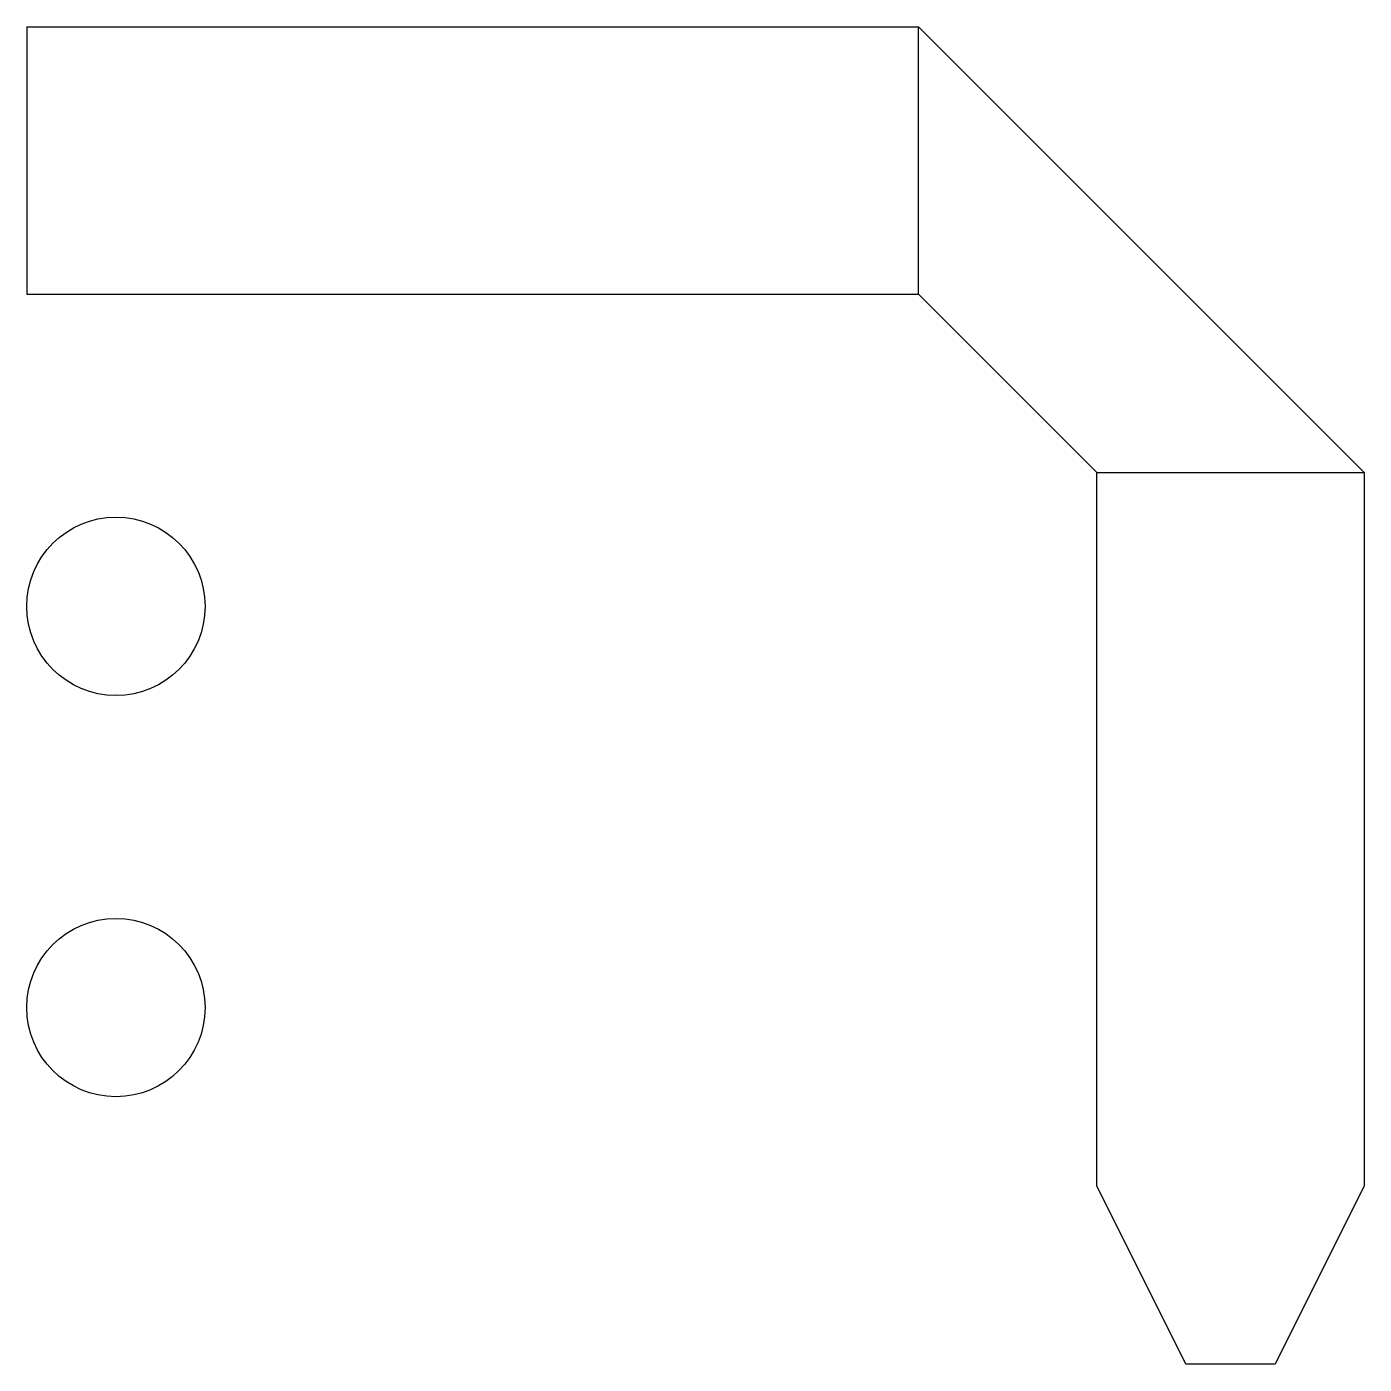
# Model space of a CAD drawing. Header units: millimetres. Extents: x 10 to 40, y 0 to 30.
import ezdxf

# ---------------------------------------------------------------- set-up
doc = ezdxf.new("R2010")
doc.units = ezdxf.units.MM
doc.header["$MEASUREMENT"] = 0
doc.layers.get('0').update_dxf_attribs({"lineweight": 25, "true_color": 0xffffff})

msp = doc.modelspace()

# ---------------------------------------------------------------- linework, layer by layer
for p, q in [((10, 30), (30, 30)), ((10, 30), (10, 24)), ((30, 30), (40, 20)), ((30, 24), (30, 30)), ((10, 24), (30, 24)), ((30, 24), (34, 20)), ((34, 4), (34, 20)), ((34, 20), (40, 20)), ((40, 20), (40, 4)), ((36, 0), (34, 4)), ((40, 4), (38, 0)), ((38, 0), (36, 0))]:
    msp.add_line(p, q)
for centre in [(12, 17), (12, 8)]:
    msp.add_circle(centre, 2)

doc.saveas('drawing.dxf')
